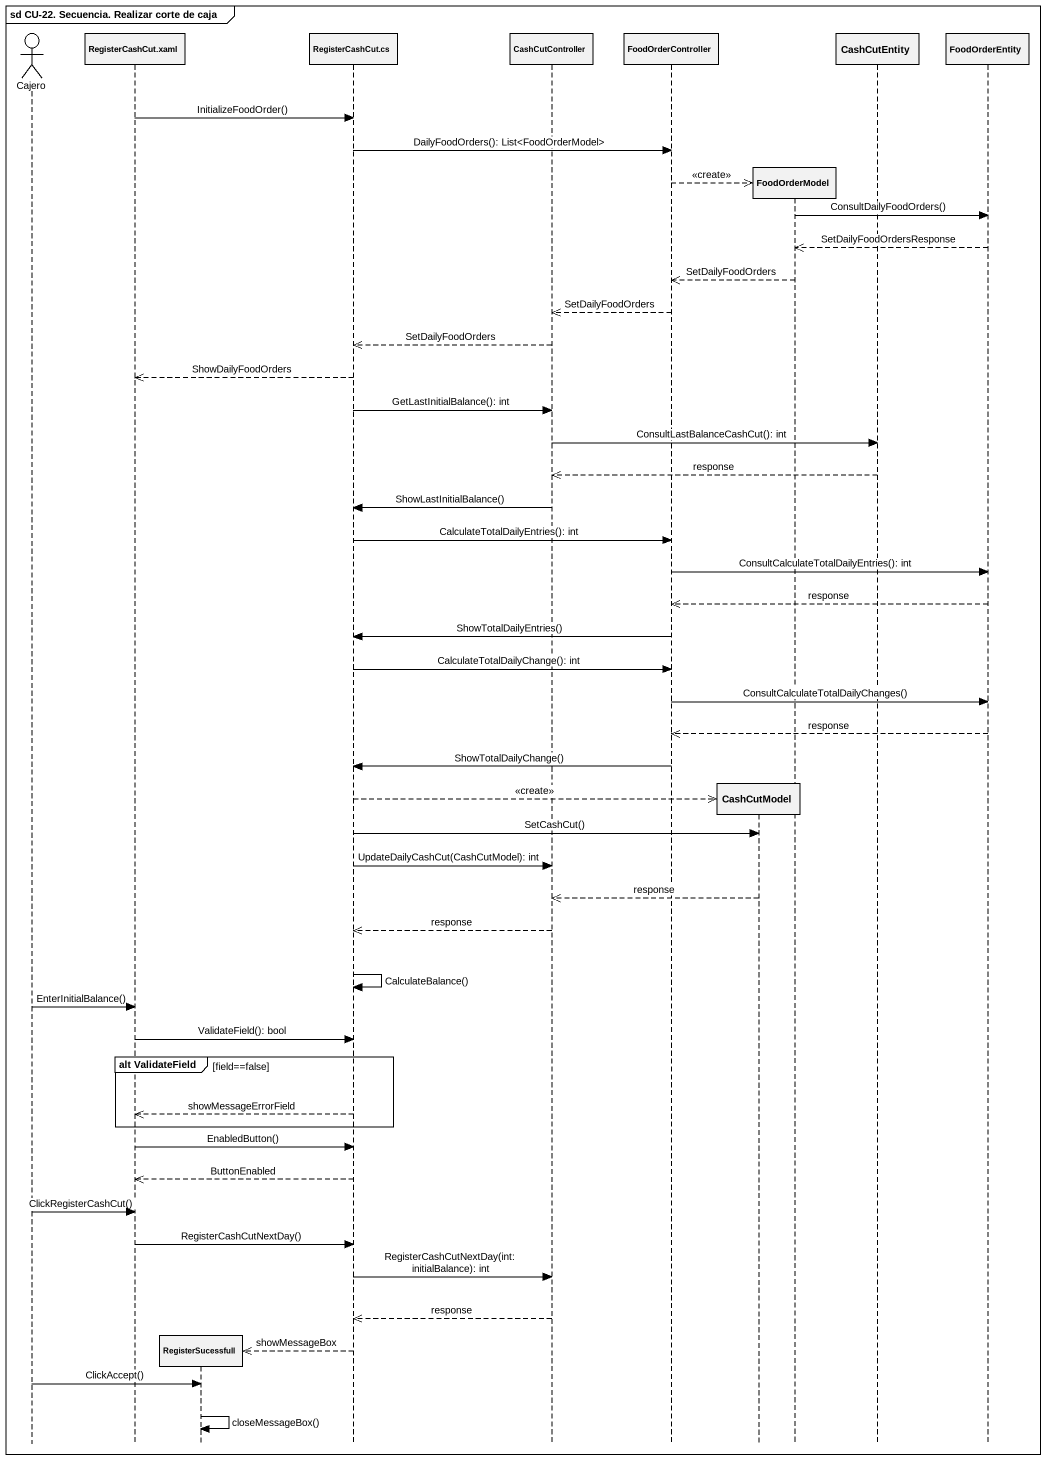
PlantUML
@startuml
mainframe sd CU-22. Secuencia. Realizar corte de caja
hide footbox
actor Cajero
participant "RegisterCashCut.xaml" as RegisterCashCut_xaml
participant RegisterSucessfull
participant "RegisterCashCut.cs" as RegisterCashCut_cs
participant CashCutController
participant FoodOrderController
participant CashCutModel
participant FoodOrderModel
participant CashCutEntity
participant FoodOrderEntity

RegisterCashCut_xaml -> RegisterCashCut_cs : InitializeFoodOrder()
RegisterCashCut_cs -> FoodOrderController : DailyFoodOrders(): List<FoodOrderModel>
FoodOrderController -->> FoodOrderModel ** : <<create>>
FoodOrderModel -> FoodOrderEntity : ConsultDailyFoodOrders()
FoodOrderEntity -->> FoodOrderModel : SetDailyFoodOrdersResponse
FoodOrderModel -->> FoodOrderController : SetDailyFoodOrders
FoodOrderController -->> CashCutController : SetDailyFoodOrders
CashCutController -->> RegisterCashCut_cs : SetDailyFoodOrders
RegisterCashCut_cs -->> RegisterCashCut_xaml : ShowDailyFoodOrders
RegisterCashCut_cs -> CashCutController : GetLastInitialBalance(): int
CashCutController -> CashCutEntity : ConsultLastBalanceCashCut(): int
CashCutEntity -->> CashCutController : response
CashCutController -> RegisterCashCut_cs : ShowLastInitialBalance()
RegisterCashCut_cs -> FoodOrderController : CalculateTotalDailyEntries(): int
FoodOrderController -> FoodOrderEntity : ConsultCalculateTotalDailyEntries(): int
FoodOrderEntity -->> FoodOrderController : response
FoodOrderController -> RegisterCashCut_cs : ShowTotalDailyEntries()
RegisterCashCut_cs -> FoodOrderController : CalculateTotalDailyChange(): int
FoodOrderController -> FoodOrderEntity : ConsultCalculateTotalDailyChanges()
FoodOrderEntity -->> FoodOrderController : response
FoodOrderController -> RegisterCashCut_cs : ShowTotalDailyChange()
RegisterCashCut_cs -->> CashCutModel ** : <<create>>
RegisterCashCut_cs -> CashCutModel : SetCashCut()
RegisterCashCut_cs -> CashCutController : UpdateDailyCashCut(CashCutModel): int
CashCutModel -->> CashCutController : response
CashCutController -->> RegisterCashCut_cs : response
RegisterCashCut_cs -> RegisterCashCut_cs : CalculateBalance()
Cajero -> RegisterCashCut_xaml : EnterInitialBalance()
RegisterCashCut_xaml -> RegisterCashCut_cs : ValidateField(): bool
group alt ValidateField [field==false]
  RegisterCashCut_cs -->> RegisterCashCut_xaml : showMessageErrorField
end
RegisterCashCut_xaml -> RegisterCashCut_cs : EnabledButton()
RegisterCashCut_cs -->> RegisterCashCut_xaml : ButtonEnabled
Cajero -> RegisterCashCut_xaml : ClickRegisterCashCut()
RegisterCashCut_xaml -> RegisterCashCut_cs : RegisterCashCutNextDay()
RegisterCashCut_cs -> CashCutController : RegisterCashCutNextDay(int: initialBalance): int
CashCutController -->> RegisterCashCut_cs : response
RegisterCashCut_cs -->> RegisterSucessfull ** : showMessageBox
Cajero -> RegisterSucessfull : ClickAccept()
RegisterSucessfull -> RegisterSucessfull : closeMessageBox()
@enduml
